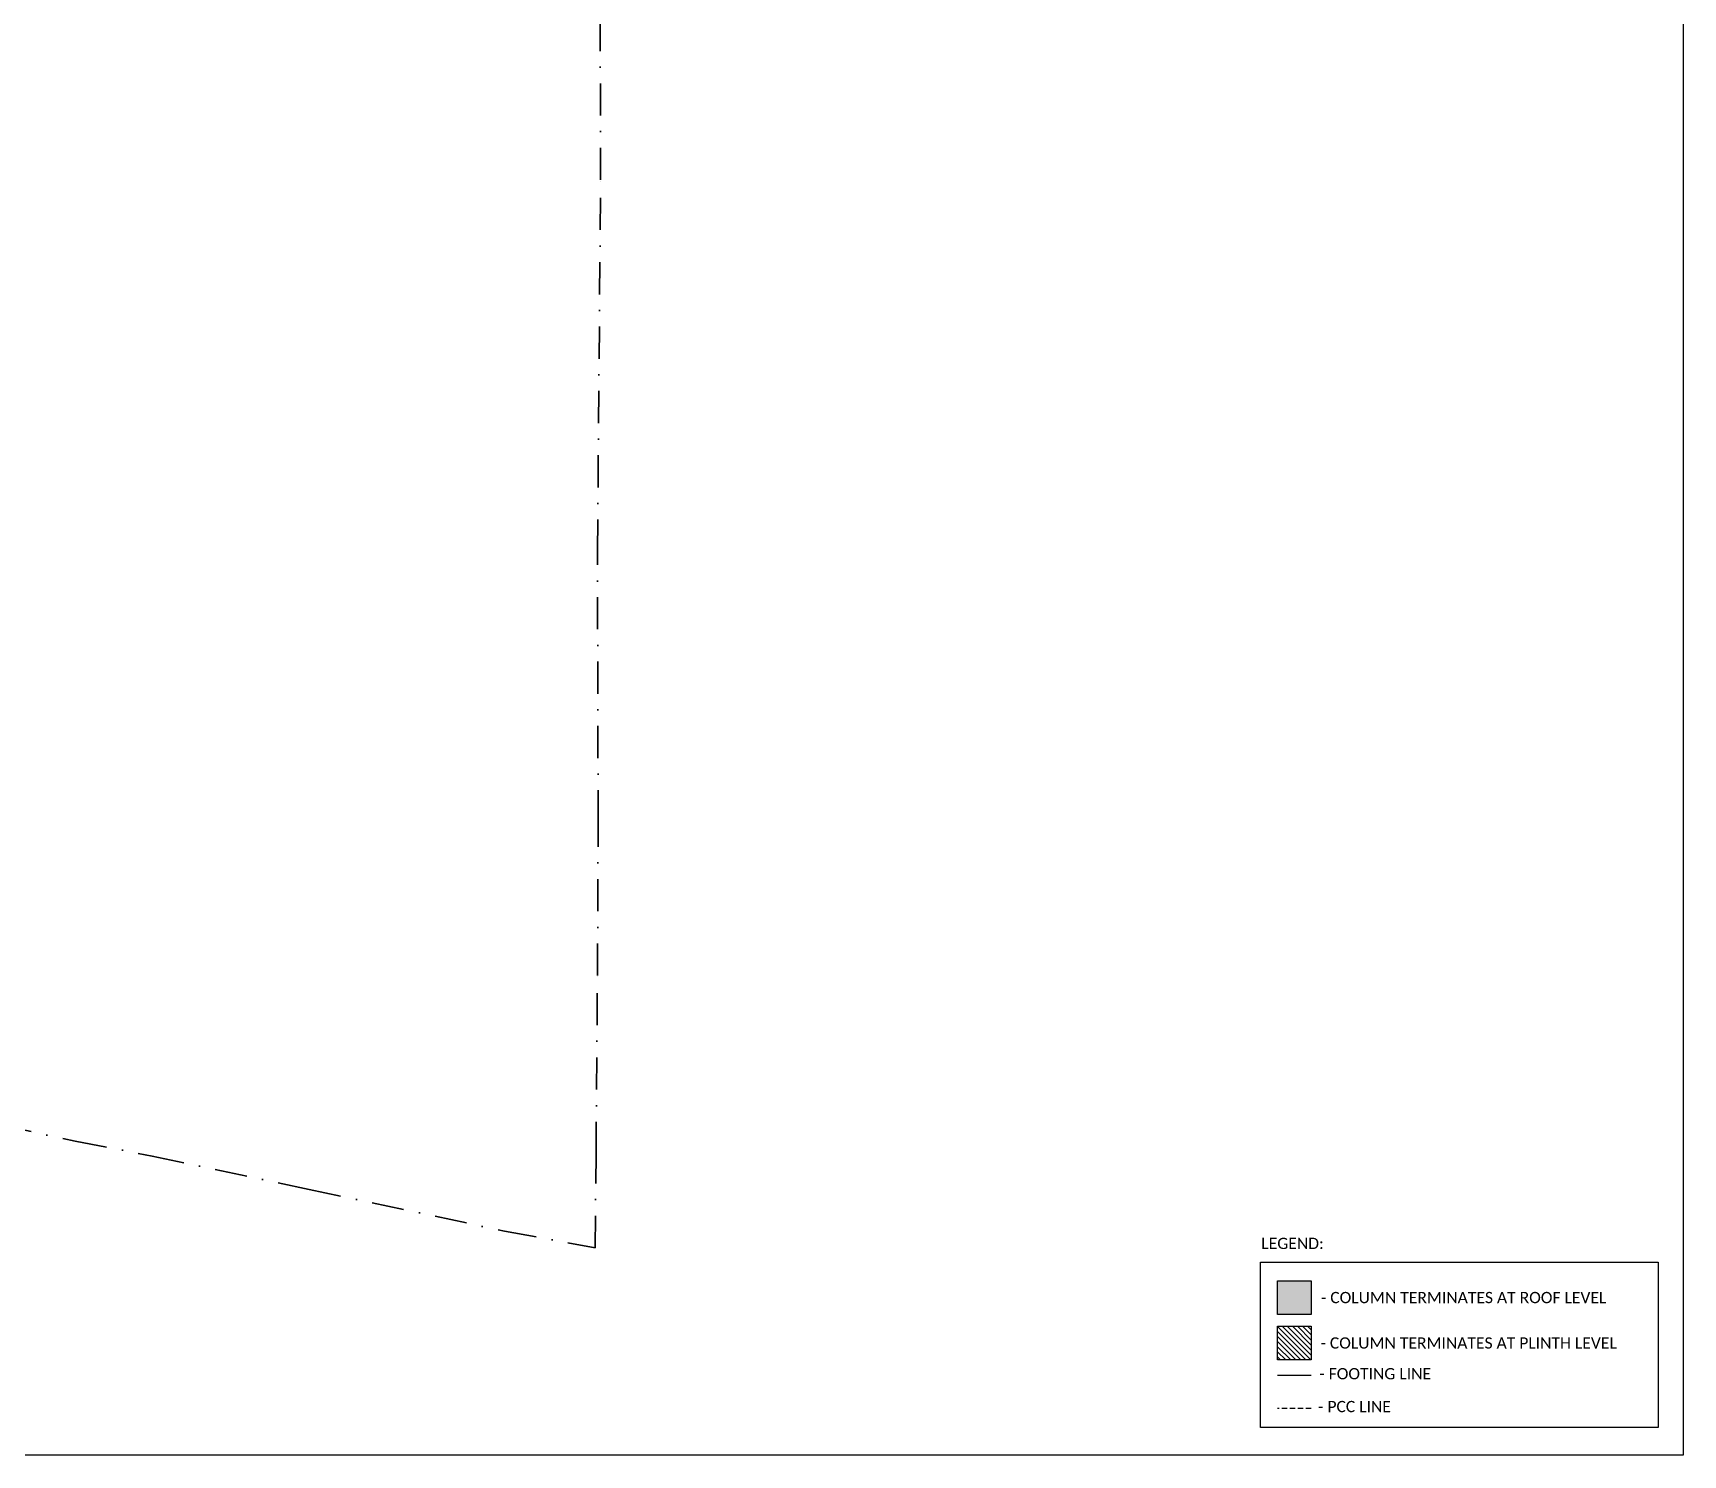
# Model space of a CAD drawing. Header units: millimetres. Extents: x -176651 to 954389, y -469666 to 486614.
# Drawn here: x 807920 to 954389, y -18386 to 107864 of the extents above; entities that cross this region are included whole.
import ezdxf

# ---------------------------------------------------------------- set-up
doc = ezdxf.new("R2010")
doc.units = ezdxf.units.MM
doc.header["$LTSCALE"] = 150
doc.linetypes.add('HIDDEN2', pattern=[4.7625, 3.175, -1.5875])
doc.linetypes.add('Site boundary$0$DASHDOT', pattern=[25.4, 12.7, -6.35, 0, -6.35])
for name, color, linetype in [('ad-Column', 3, 'Continuous'), ('ad-Column Hatch', 125, 'Continuous'), ('ad-Footing line', 2, 'Continuous'), ('ad-PCC line', 8, 'HIDDEN2'), ('ad-RCC Hatch', 125, 'Continuous'), ('ad-Text', 7, 'Continuous')]:
    doc.layers.add(name, color=color, linetype=linetype)
doc.layers.add('Site boundary$0$ad-Site Boundary', color=1, linetype='Site boundary$0$DASHDOT', lineweight=35, true_color=0xff0000)
doc.styles.get("Standard").update_dxf_attribs({"font": 'calibril.ttf'})

# ---------------------------------------------------------------- blocks, each defined once
blk = doc.blocks.new('Site boundary')
at = {"layer": 'Site boundary$0$ad-Site Boundary', "ltscale": 1.5}
blk.add_lwpolyline([(228276, 13342), (246130, 9481), (252990, 8151), (266913, 5191), (284265, 1493), (292305, 0), (292377, 8340), (292507, 24173), (292566, 37776), (292507, 61799), (292788, 94821), (292749, 109415)], dxfattribs=at)

msp = doc.modelspace()

# ---------------------------------------------------------------- hatches: boundary and pattern name
at = {"layer": 'ad-Column Hatch', "transparency": 33554687}
h = msp.add_hatch(color=256, dxfattribs=at)
h.dxf.hatch_style = 1
h.paths.add_polyline_path([(918393, -2912), (921393, -2912), (921393, -5912), (918393, -5912)])
at = {"layer": 'ad-RCC Hatch', "transparency": 33554687}
h = msp.add_hatch(dxfattribs=at)
h.set_pattern_fill('ANSI31', color=256, scale=100, angle=90)
h.set_pattern_definition([(135, (352047.27, -30630.6), (-224.5064, -224.5064), [])])
h.paths.add_polyline_path([(918393, -6945), (921393, -6945), (921393, -9945), (918393, -9945)])

# ---------------------------------------------------------------- linework, layer by layer
at = {"ltscale": 5}
msp.add_lwpolyline([(388869, 486614), (954389, 486614), (954389, -18386), (388869, -18386)], close=True, dxfattribs=at)
msp.add_lwpolyline([(916879, -1252), (952186, -1252), (952186, -15941), (916879, -15941)], close=True)
at = {"layer": 'ad-Column'}
for points in [[(918393, -2912), (921393, -2912), (921393, -5912), (918393, -5912)], [(918393, -6945), (921393, -6945), (921393, -9945), (918393, -9945)]]:
    msp.add_lwpolyline(points, close=True, dxfattribs=at)
at = {"layer": 'ad-Footing line'}
msp.add_lwpolyline([(921393, -11337), (918393, -11337)], dxfattribs=at)
at = {"layer": 'ad-PCC line'}
msp.add_lwpolyline([(921393, -14246), (918393, -14246)], dxfattribs=at)

# ---------------------------------------------------------------- block references
msp.add_blockref('Site boundary', (565520, 0))

# ---------------------------------------------------------------- texts
at = {"layer": 'ad-Text', "char_height": 1000, "attachment_point": 5}
for s, insert, width in [('\\pxql,t25;{\\fCalibri Light|b0|i0|c0|p34;LEGEND:}', (919750, 395), 5591.12), ('\\pxql,t25;{\\fCalibri Light|b0|i0|c0|p34;- COLUMN TERMINATES AT ROOF LEVEL}', (936192, -4412), 27887.27), ('\\pxql,t25;{\\fCalibri Light|b0|i0|c0|p34;- COLUMN TERMINATES AT PLINTH LEVEL}', (936696, -8445), 28967.52), ('\\pxt25;{\\fCalibri Light|b0|i0|c0|p34;- FOOTING LINE}', (927068, -11174), 10947.39), ('\\pxt25;{\\fCalibri Light|b0|i0|c0|p34;- PCC LINE}', (925228, -14089), 8171.24)]:
    msp.add_mtext(s, dxfattribs=dict(at, insert=insert, width=width))

doc.saveas('drawing.dxf')
